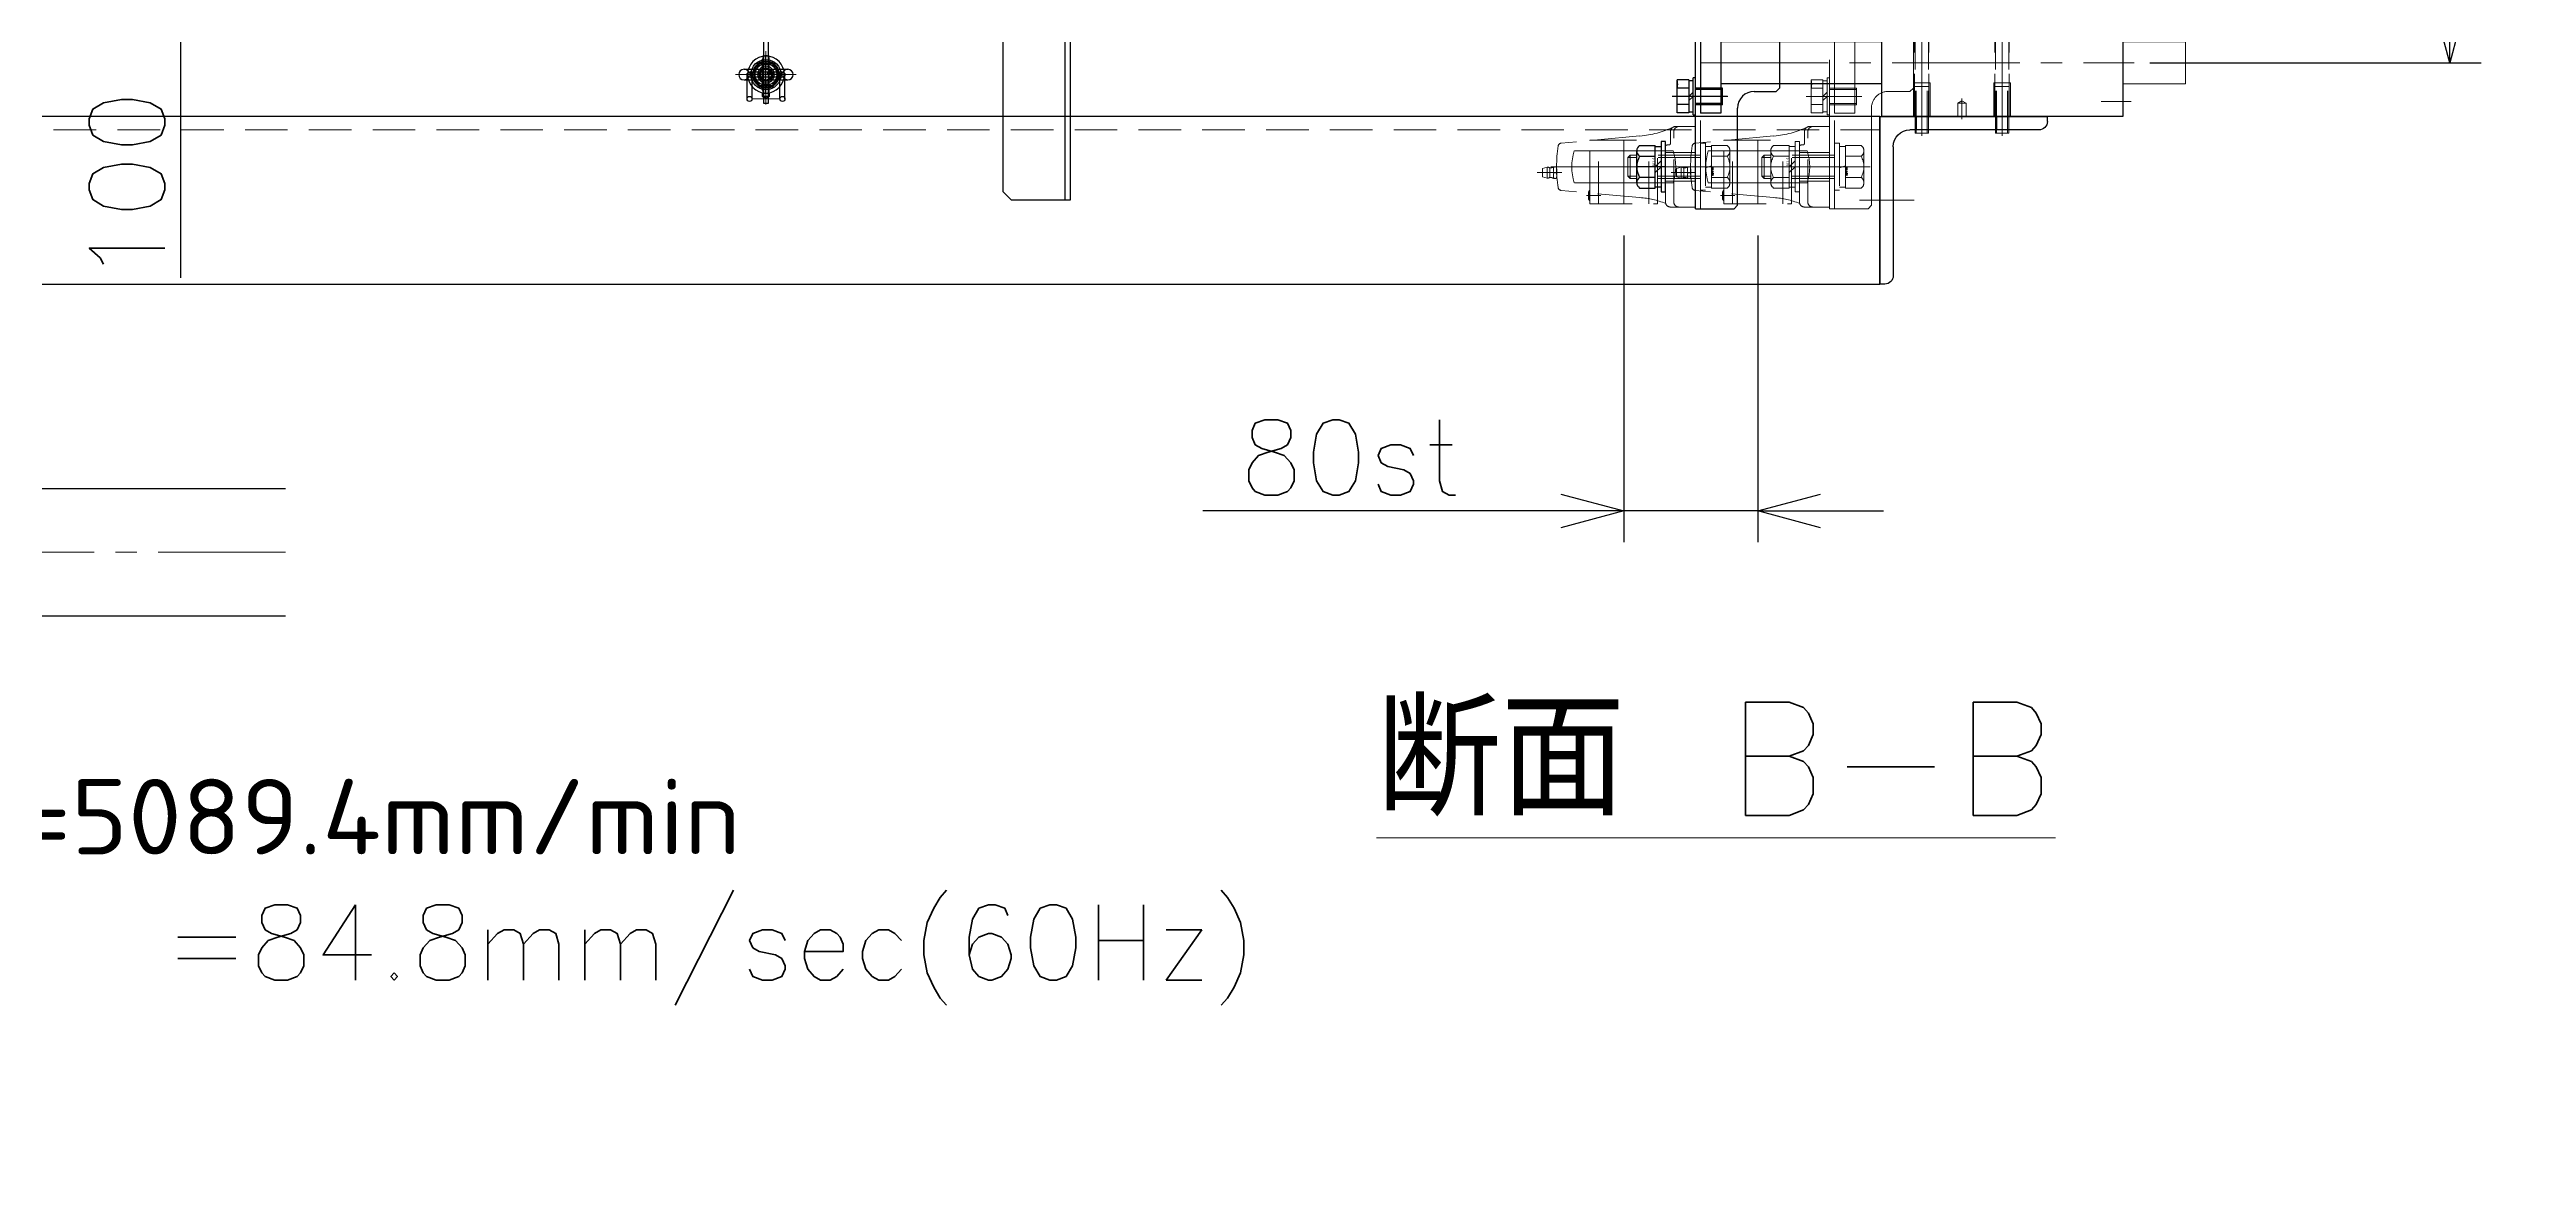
# Model space of a CAD drawing. Header units: millimetres. Extents: x -8731 to 85711, y -14522 to 31379.
# Drawn here: x 68524 to 70003, y 3261 to 3928 of the extents above; entities that cross this region are included whole.
import ezdxf
from ezdxf import colors
from ezdxf.entities.mleader import LeaderData, LeaderLine
from ezdxf.enums import TextEntityAlignment as Align
from ezdxf.math import Vec2, Vec3
from ezdxf.xclip import XClip

# ---------------------------------------------------------------- set-up
doc = ezdxf.new("R2010")
doc.units = ezdxf.units.MM
doc.header["$LTSCALE"] = 4
doc.header["$XCLIPFRAME"] = 0
doc.header["$PDMODE"] = 99
doc.header["$PDSIZE"] = 1
for name, pattern in [('CENTER2', [28.575, 19.05, -3.175, 3.175, -3.175]), ('HIDDEN', [9.525, 6.35, -3.175]), ('PHANTOM2', [31.75, 15.875, -3.175, 3.175, -3.175, 3.175, -3.175])]:
    doc.linetypes.add(name, pattern=pattern)
for name, color, linetype, lineweight in [('04_HIDDEN', 2, 'HIDDEN', 13), ('05_CENTER', 4, 'CENTER2', 13), ('06_PHANTOM', 2, 'PHANTOM2', 13), ('08_DIM', 3, 'Continuous', 13)]:
    doc.layers.add(name, color=color, linetype=linetype, lineweight=lineweight)
doc.layers.add('10_DRAFT', color=8, linetype='Continuous', lineweight=0, plot=False)
doc.styles.add('KANJI0', font='txt.shx', dxfattribs={"width": 0.9, "height": 30, "bigfont": 'bigfont'})
doc.styles.add('KSS_TXT', font='txt.shx', dxfattribs={"bigfont": 'extfont2.shx'})
doc.styles.add('KSS_TXT_L', font='txt.shx', dxfattribs={"height": 9, "bigfont": 'extfont2.shx'})
doc.styles.get("Standard").update_dxf_attribs({"font": 'txt.shx', "bigfont": 'extfont2.shx'})
doc.dimstyles.new('KSS_DIM', dxfattribs={"dimscale": 3, "dimtxt": 3, "dimasz": 2.5, "dimexe": 1.25, "dimexo": 0.625, "dimtad": 1, "dimdsep": 46, "dimtxsty": 'KSS_TXT', "dimblk": 'OPEN30', "dimcen": 0, "dimazin": 2, "dimtfac": 0.75, "dimtmove": 0, "dimatfit": 3, "dimldrblk": 'OPEN30', "dimfxl": 1, "dimtolj": 1, "dimarcsym": 0})

# ---------------------------------------------------------------- blocks, each defined once
blk = doc.blocks.new('AM_BALLOON1')
at = {"transparency": 16777216}
blk.add_circle((0, 0), 5, dxfattribs=at)
blk.add_attdef('B_NUMBER', text='', height=3, dxfattribs=at).set_placement((0, 0), align=Align.MIDDLE_CENTER)
blk = doc.blocks.new('_OPEN')
at = {"color": 0, "linetype": 'ByBlock'}
for p, q in [((-1, 0.167), (0, 0)), ((0, 0), (-1, -0.167)), ((0, 0), (-1, 0))]:
    blk.add_line(p, q, dxfattribs=at)
blk = doc.blocks.new('M8アイナットc_1')
at = {"color": 0}
for p, q in [((-13.1, 3.2), (13.1, 3.2)), ((-13.1, -3.1), (13.1, -3.1))]:
    blk.add_line(p, q, dxfattribs=at)
for centre, radius, start, end in [((-13.1, 0), 3.15, 90, 270), ((0, 0), 8, 23.188, 156.812), ((13.1, 0), 3.15, 270, 90), ((0, 0), 8, 203.188, 336.812)]:
    blk.add_arc(centre, radius, start, end, dxfattribs=at)
at = {"layer": '04_HIDDEN', "color": 0}
for radius in [4, 3.25]:
    blk.add_circle((0, 0), radius, dxfattribs=at)
for centre, radius, start, end in [((-13.1, 0), 3.15, 270, 90), ((0, 0), 8, 156.812, 203.188), ((0, 0), 8, 336.812, 23.188), ((13.1, 0), 3.15, 90, 270)]:
    blk.add_arc(centre, radius, start, end, dxfattribs=at)
at = {"layer": '05_CENTER', "color": 0}
for p, q in [((-18.1, 0), (18.1, 0)), ((0, -10), (0, 10))]:
    blk.add_line(p, q, dxfattribs=at)
blk = doc.blocks.new('8b_1_1_1')
at = {"color": 0, "linetype": 'CENTER2'}
for p, q in [((10.9, 0), (-10.9, 0)), ((0, -10.9), (0, 10.9))]:
    blk.add_line(p, q, dxfattribs=at)
at = {"color": 0}
for p, q in [((-3.8, 6.5), (-7.5, 0)), ((-3.8, 6.5), (-7.5, 0)), ((-7.5, 0), (-3.8, -6.5)), ((-7.5, 0), (-3.8, -6.5)), ((3.8, 6.5), (-3.8, 6.5)), ((3.8, 6.5), (-3.8, 6.5)), ((7.5, 0), (3.8, 6.5)), ((7.5, 0), (3.8, 6.5)), ((3.8, -6.5), (7.5, 0)), ((3.8, -6.5), (7.5, 0)), ((-3.8, -6.5), (3.8, -6.5)), ((-3.8, -6.5), (3.8, -6.5))]:
    blk.add_line(p, q, dxfattribs=at)
for radius in [9, 6.5, 4, 3.25]:
    blk.add_circle((0, 0), radius, dxfattribs=at)
at = {"layer": '10_DRAFT', "style": 'KSS_TXT'}
blk.add_text('M8', height=1, dxfattribs=at).set_placement((0.8, 0.1))
blk = doc.blocks.new('A$C4764547B_1')
at = {"color": 0}
for p, q in [((-2, -9.3), (-2, 9.3)), ((2, -9.3), (2, 9.3))]:
    blk.add_line(p, q, dxfattribs=at)
for centre, start, end in [((0, 9.3), 0, 180), ((0, -9.3), 180, 0)]:
    blk.add_arc(centre, 2, start, end, dxfattribs=at)
at = {"layer": '04_HIDDEN', "color": 0}
for centre, start, end in [((0, 9.3), 180, 0), ((0, -9.3), 0, 180)]:
    blk.add_arc(centre, 2, start, end, dxfattribs=at)
at = {"layer": '10_DRAFT'}
blk.add_line((-2, 0), (2, 0), dxfattribs=at)
blk = doc.blocks.new('A$C5B506AB2_1')
at = {"color": 0}
for p, q in [((-11.2, 14.5), (-11.2, 0)), ((9.8, 1.5), (-9.8, 1.5)), ((-8.3, 14.5), (-8.3, 1.5)), ((-8.3, 1.5), (-7.3, 1.5)), ((8.3, 1.5), (7.3, 1.5)), ((8.3, 14.5), (8.3, 1.5)), ((11.2, 14.5), (11.2, 0)), ((9.8, -1.5), (-9.8, -1.5)), ((-9.8, -1.5), (-7.3, -1.5)), ((9.8, -1.5), (7.3, -1.5))]:
    blk.add_line(p, q, dxfattribs=at)
blk.add_lwpolyline([(2, 11), (2, 13), (-2, 13), (-2, 11)], close=True, dxfattribs=at)
for radius in [11, 7.5, 5]:
    blk.add_circle((0, 0), radius, dxfattribs=at)
for centre, radius, start, end in [((-9.8, 14.5), 1.5, 0, 180), ((9.8, 14.5), 1.5, 0, 180), ((-9.8, 0), 1.5, 90, 270), ((-9.8, 0), 1.5, 180, 270), ((-9.8, 14.5), 1.5, 180, 0), ((-9.8, 0), 1.5, 270, 90), ((0, 11.5), 2.5, 36.7713, 143.2287), ((9.8, 14.5), 1.5, 180, 0), ((9.8, 0), 1.5, 90, 270), ((9.8, 0), 1.5, 270, 90), ((9.8, 0), 1.5, 270, 0)]:
    blk.add_arc(centre, radius, start, end, dxfattribs=at)
at = {"layer": '05_CENTER', "color": 0}
for p, q in [((0, -13.9), (0, 17.9)), ((-14.9, 0), (14.9, 0))]:
    blk.add_line(p, q, dxfattribs=at)
at = {"layer": '10_DRAFT'}
blk.add_line((8.3, 14.5), (-8.3, 14.5), dxfattribs=at)
blk = doc.blocks.new('A$C4C410D0F_1')
at = {"color": 4}
for name in ['M8アイナットc_1', 'A$C4764547B_1']:
    blk.add_blockref(name, (0, 0), dxfattribs=at)
at = {"color": 4, "xscale": -1, "rotation": 180}
blk.add_blockref('A$C5B506AB2_1', (0, 0), dxfattribs=at)
blk.add_blockref('8b_1_1_1', (0, 0))
blk = doc.blocks.new('A$C448B04A9_1_1_1')
at = {"color": 0}
for p, q in [((3, 100), (0, 100)), ((0, 0), (0, 100)), ((8, 18), (8, 95)), ((0, 0), (100, 0)), ((95, 8), (18, 8)), ((100, 3), (100, 0))]:
    blk.add_line(p, q, dxfattribs=at)
for centre, radius, start, end in [((3, 95), 5, 0, 90), ((18, 18), 10, 180, 270), ((95, 3), 5, 0, 90)]:
    blk.add_arc(centre, radius, start, end, dxfattribs=at)
blk = doc.blocks.new('A$C3AA34862_1_1_1')
at = {"color": 0}
blk.add_lwpolyline([(0, -1100), (2500, -1100), (2500, -1000), (0, -1000)], close=True, dxfattribs=at)
at = {"layer": '04_HIDDEN'}
for p, q in [((2521, -1008), (2521, -1000)), ((2521.8, -1008), (2521.8, -1000)), ((2528.3, -1008), (2528.3, -1000)), ((2529, -1008), (2529, -1000)), ((2569, -1008), (2569, -1000)), ((2569.8, -1008), (2569.8, -1000)), ((2576.3, -1008), (2576.3, -1000)), ((2577, -1008), (2577, -1000)), ((0, -1008), (2500, -1008))]:
    blk.add_line(p, q, dxfattribs=at)
at = {"layer": '05_CENTER'}
for p, q in [((2525, -1011.4), (2525, -996.6)), ((2573, -1011.4), (2573, -996.6))]:
    blk.add_line(p, q, dxfattribs=at)
at = {"layer": '10_DRAFT'}
blk.add_line((2520.4, -1050), (2487.9, -1050), dxfattribs=at)
at = {"color": 0, "xscale": -1, "rotation": 180}
blk.add_blockref('A$C448B04A9_1_1_1', (2500, -1000), dxfattribs=at)
blk = doc.blocks.new('_Open30')
at = {"color": 0, "linetype": 'ByBlock', "lineweight": -2}
for p, q in [((-1, 0.268), (0, 0)), ((0, 0), (-1, -0.268)), ((0, 0), (-1, 0))]:
    blk.add_line(p, q, dxfattribs=at)
blk = doc.blocks.new('*D4610')
at = {"layer": '08_DIM', "color": 0, "lineweight": -2, "transparency": 16777216}
for p, q in [((68663.7, 4037.9), (68583.2, 4037.9)), ((68602, 4000.4), (68602, 3975.4)), ((68610.5, 3937.9), (68583.2, 3937.9)), ((68602, 3937.9), (68602, 3791.7))]:
    blk.add_line(p, q, dxfattribs=at)
at = {"layer": 'Defpoints', "color": 0, "transparency": 16777216}
for p in [(68673.1, 4037.9), (68602, 3937.9), (68619.8, 3937.9)]:
    blk.add_point(p, dxfattribs=at)
at = {"layer": '08_DIM', "color": 0, "lineweight": -2, "transparency": 16777216, "xscale": 37.5, "yscale": 37.5, "zscale": 37.5}
for p, rotation in [((68602, 4037.9), 90), ((68602, 3937.9), 270)]:
    blk.add_blockref('_Open30', p, dxfattribs=dict(at, rotation=rotation))
at = {"layer": '08_DIM', "color": 0, "transparency": 16777216, "insert": (68570.1, 3846), "char_height": 45, "attachment_point": 5, "rotation": 90, "style": 'KSS_TXT'}
blk.add_mtext('\\A1;100', dxfattribs=at)
blk = doc.blocks.new('*D4644')
at = {"layer": '08_DIM', "color": 0, "lineweight": -2, "transparency": 16777216}
for p, q in [((69777.8, 5855.9), (69975.7, 5855.9)), ((69956.9, 5818.4), (69956.9, 3957.4)), ((69777.8, 3919.9), (69975.7, 3919.9))]:
    blk.add_line(p, q, dxfattribs=at)
at = {"layer": 'Defpoints', "color": 0, "transparency": 16777216}
for p in [(69768.4, 5855.9), (69768.4, 3919.9), (69956.9, 3919.9)]:
    blk.add_point(p, dxfattribs=at)
at = {"layer": '08_DIM', "color": 0, "lineweight": -2, "transparency": 16777216, "xscale": 37.5, "yscale": 37.5, "zscale": 37.5}
for p, rotation in [((69956.9, 5855.9), 90), ((69956.9, 3919.9), 270)]:
    blk.add_blockref('_Open30', p, dxfattribs=dict(at, rotation=rotation))
at = {"layer": '08_DIM', "color": 0, "transparency": 16777216, "insert": (69925.1, 4887.9), "char_height": 45, "attachment_point": 5, "rotation": 90, "style": 'KSS_TXT'}
blk.add_mtext('\\A1;1936', dxfattribs=at)
blk = doc.blocks.new('*D4646')
at = {"layer": '08_DIM', "color": 0, "lineweight": -2, "transparency": 16777216}
for p, q in [((69463.7, 3817), (69463.7, 3633.9)), ((69543.7, 3817), (69543.7, 3633.9)), ((69426.2, 3652.6), (69212.5, 3652.6)), ((69543.7, 3652.6), (69463.7, 3652.6)), ((69581.2, 3652.6), (69618.7, 3652.6))]:
    blk.add_line(p, q, dxfattribs=at)
at = {"layer": 'Defpoints', "color": 0, "transparency": 16777216}
for p in [(69463.7, 3826.4), (69543.7, 3826.4), (69463.7, 3652.6)]:
    blk.add_point(p, dxfattribs=at)
at = {"layer": '08_DIM', "color": 0, "lineweight": -2, "transparency": 16777216, "xscale": 37.5, "yscale": 37.5, "zscale": 37.5}
blk.add_blockref('_Open30', (69463.7, 3652.6), dxfattribs=at)
at = {"layer": '08_DIM', "color": 0, "lineweight": -2, "transparency": 16777216, "xscale": 37.5, "yscale": 37.5, "zscale": 37.5, "rotation": 180}
blk.add_blockref('_Open30', (69543.7, 3652.6), dxfattribs=at)
at = {"layer": '08_DIM', "color": 0, "transparency": 16777216, "insert": (69300.6, 3684.5), "char_height": 45, "attachment_point": 5, "style": 'KSS_TXT'}
blk.add_mtext('\\A1;80st', dxfattribs=at)
blk = doc.blocks.new('A$C73615150_1_1_1')
at = {"color": 0}
for p, q in [((-80, 48), (-25, 48)), ((-25, 50), (-25, 15)), ((-20, 10), (520, 10))]:
    blk.add_line(p, q, dxfattribs=at)
blk.add_lwpolyline([(520, -50), (520, -50), (520, 50), (-80, 50), (-80, -45, 0.414214), (-75, -50), (-75, -50), (520, -50)], format="xyb", dxfattribs=at)
at = {"color": 3}
for points in [[(37, 48), (35.5, 48), (35.5, 48), (37, 46.5)], [(40, 48), (41.5, 48), (41.5, 48), (40, 46.5)], [(197, 48), (195.5, 48), (195.5, 48), (197, 46.5)], [(200, 48), (201.5, 48), (201.5, 48), (200, 46.5)], [(357, 48), (355.5, 48), (355.5, 48), (357, 46.5)], [(360, 48), (361.5, 48), (361.5, 48), (360, 46.5)], [(515, 48), (513.5, 48), (513.5, 48), (515, 46.5)], [(520, 48), (518.5, 48), (518.5, 48), (520, 46.5)]]:
    blk.add_lwpolyline(points, close=True, dxfattribs=at)
at = {"color": 0}
for points in [[(40, 10), (37, 10), (37, -50), (40, -50)], [(200, 10), (197, 10), (197, -92), (200, -92)], [(360, 10), (357, 10), (357, -50), (360, -50)], [(520, 10), (515, 10), (515, -50), (520, -50)]]:
    blk.add_lwpolyline(points, close=True, dxfattribs=at)
for centre in [(135, 30), (415, 30), (-50, 0), (125, 0), (300, 0), (475, 0)]:
    blk.add_circle(centre, 4.5, dxfattribs=at)
blk.add_arc((-20, 15), 5, 180, 270, dxfattribs=at)
at = {"layer": '04_HIDDEN'}
for p, q in [((-25, 48), (520, 48)), ((37, 10), (37, 48)), ((40, 48), (40, 10)), ((197, 10), (197, 48)), ((200, 48), (200, 10)), ((357, 10), (357, 48)), ((360, 10), (360, 48)), ((360, 48), (360, 10)), ((515, 10), (515, 48)), ((520, 48), (520, 10)), ((197, -69), (200, -69)), ((197, -81), (200, -81))]:
    blk.add_line(p, q, dxfattribs=at)
at = {"layer": '05_CENTER'}
for p, q in [((-68, 42.4), (-68, 55.6)), ((18, 42.4), (18, 55.6)), ((70, 42.4), (70, 55.6)), ((90, 42.4), (90, 55.6)), ((110, 42.4), (110, 55.6)), ((130, 42.4), (130, 55.6)), ((142.3, 30), (127.7, 30)), ((135, 22.7), (135, 37.3)), ((422.3, 30), (407.7, 30)), ((415, 22.7), (415, 37.3)), ((509.2, 25), (525.9, 25)), ((-50, -9.3), (-50, 9.3)), ((125, -9.3), (125, 9.3)), ((300, -9.3), (300, 9.3)), ((475, -9.3), (475, 9.3)), ((-40.7, 0), (-59.3, 0)), ((134.3, 0), (115.7, 0)), ((309.3, 0), (290.7, 0)), ((484.3, 0), (465.7, 0)), ((509.2, -25), (525.9, -25)), ((191.6, -75), (205.2, -75))]:
    blk.add_line(p, q, dxfattribs=at)
at = {"layer": '10_DRAFT'}
blk.add_line((-25, 48), (-25, 50), dxfattribs=at)
blk = doc.blocks.new('A$C5EC12063_1_1')
at = {"color": 0}
blk.add_line((-1955, 17), (145, 17), dxfattribs=at)
blk.add_lwpolyline([(-1955, 20), (145, 20), (145, -15), (140, -20), (-1950, -20), (-1955, -15)], close=True, dxfattribs=at)
blk = doc.blocks.new('A$C48F4429B_1_1')
blk.add_blockref('A$C5EC12063_1_1', (57.5, 220))
blk = doc.blocks.new('A$C5F8F3055_1_1')
at = {"rotation": 270}
blk.add_blockref('A$C48F4429B_1_1', (-480, -847.5), dxfattribs=at)
blk.add_blockref('A$C73615150_1_1_1', (-620, -900))
blk = doc.blocks.new('A$C3C656437_1_1_1')
at = {"color": 0}
for p, q in [((-218, 1810), (-218, 849)), ((-142, 1810), (-142, 849))]:
    blk.add_line(p, q, dxfattribs=at)
at = {"layer": '05_CENTER'}
blk.add_line((-180, 849), (-180, 1810), dxfattribs=at)
blk = doc.blocks.new('MUCAP206Jb_1_1_1')
at = {"color": 0}
for p, q in [((-6.8, 88.7), (-5.9, 91.4)), ((-5.9, 91.4), (-1.1, 91.4)), ((-0.2, 88.7), (-1.1, 91.4)), ((-18.4, 33.2), (-14.1, 80.3)), ((-7, 84.6), (-7, 83.3)), ((-6.8, 88.7), (-0.2, 88.7)), ((-6.3, 87), (-0.7, 87)), ((-5.3, 82.9), (-1.8, 82.9)), ((-3.5, 84.6), (-3.5, 83.3)), ((0, 84.6), (0, 83.3)), ((18.4, 33.2), (14.1, 80.3)), ((-22.2, 63.2), (-22.2, 22.7)), ((-22.2, 63.2), (-15.7, 63.2)), ((-20.2, 63.4), (-19.3, 63.9)), ((-14.2, 63.4), (-20.2, 63.4)), ((-20.2, 63.2), (-20.2, 63.4)), ((-19.6, 63.2), (-19.6, 63.7)), ((-15.1, 63.9), (-19.3, 63.9)), ((-14.2, 63.4), (-15.1, 63.9)), ((-14.8, 63.2), (-14.8, 63.7)), ((-14.2, 63.2), (-14.2, 63.4)), ((15.7, 63.2), (15.9, 63.2)), ((15.9, 63.2), (15.9, 60.7)), ((-24, 15), (-24, 0)), ((-22.2, 22.7), (-20.3, 22.7)), ((-21, 18), (12, 18)), ((13, 17), (13, 16)), ((14, 15), (21, 15)), ((-24, 0), (24, 0)), ((-21, 13), (21, 13)), ((24, 12), (24, 0))]:
    blk.add_line(p, q, dxfattribs=at)
for centre, radius, start, end in [((-3.5, 89.9), 1.59, 69.555, 110.445), ((-12.1, 80.1), 2, 98.6248, 174.8683), ((0, 0), 83, 81.3752, 98.6248), ((-12.3, 87.4), 6, 332.3723, 353.8983), ((-5.3, 80.6), 4.32, 66.1022, 113.8978), ((-5.3, 87.2), 4.32, 246.1022, 293.8978), ((-3.5, 88.7), 3.3, 180, 208.0616), ((-7.1, 86.8), 0.8, 353.8983, 28.0616), ((-1.8, 80.6), 4.32, 66.1022, 113.8978), ((-1.8, 87.2), 4.32, 246.1022, 293.8978), ((0.1, 86.8), 0.8, 151.9384, 186.1017), ((5.3, 87.4), 6, 186.1017, 207.6277), ((-3.5, 88.7), 3.3, 331.9384, 0), ((12.1, 80.1), 2, 5.1317, 81.3752), ((-78.1, 38.6), 60, 339.8449, 354.8683), ((78.1, 38.6), 60, 185.1317, 204.9402), ((-21, 15), 3, 90, 180), ((12, 17), 1, 0, 90), ((14, 16), 1, 180, 270), ((21, 12), 3, 0, 90), ((-21, 10), 3, 90, 180), ((21, 10), 3, 0, 90)]:
    blk.add_arc(centre, radius, start, end, dxfattribs=at)
at = {"layer": '04_HIDDEN', "color": 0}
for p, q in [((-15.7, 63.2), (15.7, 63.2)), ((15.9, 60.7), (15.9, 22.7)), ((-22.2, 57.9), (15.9, 57.9)), ((-22.2, 27.9), (15.9, 27.9)), ((-20.3, 22.7), (15.9, 22.7)), ((-8.5, 18), (-8.5, 0)), ((8.5, 18), (8.5, 0))]:
    blk.add_line(p, q, dxfattribs=at)
at = {"layer": '05_CENTER', "color": 0}
for p, q in [((-3.5, 79.9), (-3.5, 94.5)), ((0, 86.4), (0, 0)), ((-17.2, 65.2), (-17.2, 56.6))]:
    blk.add_line(p, q, dxfattribs=at)
at = {"layer": '10_DRAFT'}
for p, q in [((-9.5, 72.4), (-9.5, 13.4)), ((9.5, 72.4), (9.5, 13.4)), ((-22.2, 42.9), (15.9, 42.9))]:
    blk.add_line(p, q, dxfattribs=at)
for start, end in [(72.1545, 107.8455), (252.1545, 287.8455)]:
    blk.add_arc((0, 42.9), 31, start, end, dxfattribs=at)
blk = doc.blocks.new('M14Nza_1_1_1')
at = {"color": 0}
for p, q in [((-12.7, 15.4), (-12.7, 6.1)), ((-9.5, 17.1), (9.5, 17.1)), ((-6.4, 6.1), (-6.4, 15.4)), ((6.4, 15.4), (6.4, 6.1)), ((12.7, 15.4), (12.7, 6.1)), ((-12.7, 6.1), (12.7, 6.1)), ((-12.2, 2.6), (-12.2, 6.1)), ((-3.5, 6.1), (0, 2.6)), ((0, 6.1), (3.5, 2.6)), ((12.2, 6.1), (12.2, 2.6))]:
    blk.add_line(p, q, dxfattribs=at)
at = {"color": 0, "linetype": 'CENTER2'}
blk.add_line((0, 0), (0, 17.1), dxfattribs=at)
at = {"color": 0}
blk.add_lwpolyline([(-15, 0), (15, 0), (15, 2.6), (-15, 2.6)], close=True, dxfattribs=at)
for centre, radius, start, end in [((-9.5, 13.3), 3.81, 33.626, 146.374), ((0, 4.4), 12.7, 60, 120), ((9.5, 13.3), 3.81, 33.626, 146.374)]:
    blk.add_arc(centre, radius, start, end, dxfattribs=at)
at = {"layer": '10_DRAFT', "ltscale": 3, "style": 'KANJI0', "width": 0.82}
blk.add_text('Ｍ１４', height=1.5, dxfattribs=at).set_placement((0.4, 6.2))
blk = doc.blocks.new('A$C2B91780A_1_1_1')
at = {"color": 0, "linetype": 'CENTER2'}
blk.add_line((0, 46.1), (0, -21.2), dxfattribs=at)
at = {"color": 0}
for p, q in [((-7, 42.1), (-5.6, 43.5)), ((-7, 0), (-7, 42.1)), ((-7, 42.1), (7, 42.1)), ((-5.6, 43.5), (5.6, 43.5)), ((-5.6, 0), (-5.6, 43.5)), ((7, 42.1), (5.6, 43.5)), ((5.6, 0), (5.6, 43.5)), ((7, 0), (7, 42.1)), ((-14, -3), (-14, 0)), ((-14, 0), (14, 0)), ((14, 0), (14, -3)), ((14, -3), (-14, -3)), ((-12.7, -15.8), (-12.7, -6.5)), ((-12.7, -6.5), (12.7, -6.5)), ((-12.2, -6.5), (-12.2, -3)), ((-6.4, -15.8), (-6.4, -6.5)), ((0.6, -6.5), (-0.6, -3)), ((6.4, -6.5), (6.4, -15.8)), ((12.2, -3), (12.2, -6.5)), ((12.7, -15.8), (12.7, -6.5)), ((9.5, -17.5), (-9.5, -17.5))]:
    blk.add_line(p, q, dxfattribs=at)
for centre, radius, start, end in [((-9.5, -13.7), 3.81, 213.626, 326.374), ((0, -4.8), 12.7, 240, 300), ((9.5, -13.7), 3.81, 213.626, 326.374)]:
    blk.add_arc(centre, radius, start, end, dxfattribs=at)
at = {"layer": '10_DRAFT', "ltscale": 3, "style": 'KANJI0', "width": 0.82}
blk.add_text('M14x50', height=1, rotation=180, dxfattribs=at).set_placement((-0.5, -6.6))
blk = doc.blocks.new('A$C05FE0EC2_1_1_1')
at = {"color": 0}
for p, q in [((-11, 1.5), (11, 1.5)), ((-11, 1.5), (-11, 0)), ((-11, 0), (11, 0)), ((-9.8, 11), (9.8, 11)), ((-9.8, 4), (-9.8, 11)), ((9.8, 4), (-9.8, 4)), ((-9.3, 4), (-9.3, 1.5)), ((-4.9, 4), (-4.9, 11)), ((0, 1.5), (-2.5, 4)), ((0, 4), (2.5, 1.5)), ((4.9, 4), (4.9, 11)), ((9.2, 1.5), (9.2, 4)), ((9.8, 4), (9.8, 11)), ((11, 0), (11, 1.5))]:
    blk.add_line(p, q, dxfattribs=at)
at = {"color": 0, "linetype": 'HIDDEN'}
for p, q in [((-5, -16), (-5, 0)), ((-4.2, -16), (-4.2, 0)), ((4.2, -16), (4.2, 0)), ((5, -16), (5, 0)), ((-5, -16), (5, -16))]:
    blk.add_line(p, q, dxfattribs=at)
at = {"color": 0, "linetype": 'CENTER2'}
blk.add_line((0, -19), (0, 14), dxfattribs=at)
at = {"layer": '10_DRAFT', "style": 'KSS_TXT_L'}
blk.add_text('BT-M10x20L,SW,PW', height=0.3, dxfattribs=at).set_placement((5.2, 10.7))
blk = doc.blocks.new('A$C293536BD_1_1_1')
at = {"color": 0}
for p, q in [((0, -1055), (0, 1055)), ((50, 983), (50, -983)), ((35, -985), (48, -985)), ((48, -985), (50, -983))]:
    blk.add_line(p, q, dxfattribs=at)
blk.add_lwpolyline([(0, -1055), (23, -1055), (25, -1053), (25, -995)], dxfattribs=at)
blk.add_arc((35, -995), 10, 90, 180, dxfattribs=at)
at = {"layer": '04_HIDDEN'}
blk.add_line((3, 1055), (3, -1055), dxfattribs=at)
at = {"layer": '05_CENTER'}
for p, q in [((9.2, -988), (-6.2, -988)), ((9.2, -1030), (-6.2, -1030))]:
    blk.add_line(p, q, dxfattribs=at)
blk = doc.blocks.new('A$C15BB09A1_1_1_1')
blk.add_blockref('A$C293536BD_1_1_1', (-3, 979))
at = {"rotation": 90}
for name, p in [('A$C05FE0EC2_1_1_1', (-3, -9)), ('M14Nza_1_1_1', (-21, -51))]:
    blk.add_blockref(name, p, dxfattribs=at)
at = {"layer": '04_HIDDEN', "color": 4, "rotation": 90}
blk.add_blockref('MUCAP206Jb_1_1_1', (-3, -51), dxfattribs=at)
at = {"layer": '04_HIDDEN', "rotation": 90}
blk.add_blockref('A$C2B91780A_1_1_1', (0, -51), dxfattribs=at)
blk = doc.blocks.new('AS2201F-02-06b_1_1')
at = {"color": 0}
for p, q in [((-5, 34.4), (5, 34.4)), ((-5, 34.4), (-5, 29.9)), ((-1.3, 29.9), (-5, 29.9)), ((5, 29.9), (-1.3, 29.9)), ((-1.3, 29.9), (-1.3, 25.4)), ((1.2, 25.4), (1.2, 29.9)), ((5, 29.9), (5, 34.4)), ((-25.2, 12.2), (-25.2, 17.9)), ((-23.7, 17.9), (-25.2, 17.9)), ((-23.7, 16.2), (-23.7, 17.9)), ((-23.7, 16.2), (-22.2, 16.2)), ((-23.7, 6.4), (-23.7, 16.2)), ((-22.2, 16.5), (-22.2, 18.6)), ((-11.1, 18.6), (-22.2, 18.6)), ((-22.2, 16.1), (-22.2, 16.5)), ((-22.2, 16.1), (-22.2, 5.8)), ((-11.1, 18.6), (-11.1, 5.8)), ((-10.2, 17.1), (-11.1, 18.6)), ((-10.2, 7.3), (-10.2, 17.1)), ((-9.2, 17.1), (-10.2, 17.1)), ((-9.3, 21.4), (-9.3, 17.9)), ((-9.3, 21.4), (7, 21.4)), ((-9.3, 17.9), (9.2, 17.9)), ((-9.2, 17.9), (-9.2, 17.1)), ((-7.5, 25.4), (0, 25.4)), ((-7.5, 25.4), (-7.5, 22.4)), ((-7.5, 22.4), (0, 22.4)), ((-7, 21.9), (-7, 22.4)), ((-7, 21.4), (-7, 21.9)), ((0, 25.4), (7.5, 25.4)), ((0, 22.4), (7.5, 22.4)), ((7, 22.4), (7, 21.9)), ((7, 21.9), (7, 21.4)), ((7, 21.4), (9.2, 21.4)), ((7.5, 22.4), (7.5, 25.4)), ((9.2, 21.4), (9.2, 17.9)), ((9.2, 17.9), (9.2, 4)), ((-25.2, 6.4), (-25.2, 12.2)), ((-25.2, 6.4), (-23.7, 6.4)), ((-23.7, 8.2), (-22.2, 8.2)), ((-11.1, 5.8), (-22.2, 5.8)), ((-10.2, 7.3), (-11.1, 5.8)), ((-8.8, 7.3), (-10.2, 7.3)), ((-8.8, 7.3), (-8.8, 4)), ((9.2, 4), (-8.8, 4)), ((-6.6, 0), (-6.7, 4)), ((-5.7, 0), (-5.8, 4)), ((5.8, 4), (5.7, 0)), ((6.7, 4), (6.6, 0))]:
    blk.add_line(p, q, dxfattribs=at)
at = {"color": 0, "linetype": 'CENTER2'}
for p, q in [((0, 37.9), (0, -6)), ((-28.9, 12.2), (14.3, 12.2))]:
    blk.add_line(p, q, dxfattribs=at)
at = {"color": 0, "const_width": 0.2, "flags": 128}
blk.add_lwpolyline([(-9.2, 17.1), (-9, 16.9), (-8.7, 16.5), (-8.4, 16.1), (-8.3, 15.8), (-8, 15.4), (-7.8, 14.9), (-7.7, 14.6), (-7.6, 14.3), (-7.6, 14.1), (-7.5, 13.6), (-7.4, 13.3), (-7.4, 12.7), (-7.4, 12.2), (-7.4, 11.9), (-7.5, 11.3), (-7.5, 10.8), (-7.6, 10.5), (-7.7, 10), (-7.8, 9.5), (-8, 8.9), (-8.3, 8.4), (-8.5, 7.8), (-8.8, 7.3)], dxfattribs=at)
at = {"layer": '10_DRAFT'}
for p, q in [((-6.4, -6), (-6.6, 0)), ((-6.6, 0), (6.6, 0)), ((-5.5, -6), (-5.7, 0)), ((5.7, 0), (5.5, -6)), ((6.6, 0), (6.4, -6)), ((-6.4, -6), (6.4, -6))]:
    blk.add_line(p, q, dxfattribs=at)
blk = doc.blocks.new('MGPM50-100Z-M9Bd_1_1')
at = {"color": 0}
for p, q in [((-132, 62), (-132, 2)), ((-120, 62), (-132, 62)), ((-120, 62), (-120, 2)), ((120, 64), (-24, 64)), ((-24, 64), (-24, 0)), ((120, 64), (120, 0)), ((-24, 44.5), (-120, 44.5)), ((-24, 19.5), (-120, 19.5)), ((-120, 2), (-132, 2)), ((120, 0), (-24, 0))]:
    blk.add_line(p, q, dxfattribs=at)
for centre, radius in [((-9, 53.5), 6.58), ((85, 53.5), 6.58), ((-9, 53.5), 5.54), ((85, 53.5), 5.54)]:
    blk.add_circle(centre, radius, dxfattribs=at)
at = {"layer": '04_HIDDEN', "color": 0}
for p, q in [((-7, 64), (-7, 55)), ((7, 55), (7, 64)), ((41, 64), (41, 55)), ((55, 55), (55, 64)), ((-7, 55), (7, 55)), ((-4.3, 0), (-4.3, 55)), ((4.3, 0), (4.3, 55)), ((41, 55), (55, 55)), ((43.7, 0), (43.7, 55)), ((52.3, 0), (52.3, 55)), ((-5, 0), (-5, 20)), ((-5, 20), (5, 20)), ((5, 0), (5, 20)), ((43, 0), (43, 20)), ((43, 20), (53, 20)), ((53, 0), (53, 20)), ((21.5, 8), (24, 9.4)), ((21.5, 0), (21.5, 8)), ((21.5, 8), (26.5, 8)), ((26.5, 8), (24, 9.4)), ((26.5, 0), (26.5, 8))]:
    blk.add_line(p, q, dxfattribs=at)
at = {"layer": '05_CENTER', "color": 0}
for p, q in [((-9, 56.7), (-9, 66.7)), ((-9, 62.4), (-9, 44.6)), ((0, 67), (0, -2.4)), ((48, 67), (48, -2.4)), ((85, 62.4), (85, 44.6)), ((107.9, 56.7), (107.9, 66.7)), ((-136.7, 52), (-115.7, 52)), ((-56.7, 52), (-35.7, 52)), ((-17.9, 53.5), (-0.1, 53.5)), ((76.1, 53.5), (93.9, 53.5)), ((107.2, 55), (125, 55)), ((-132, 32), (126.8, 32)), ((-136.7, 12), (-115.7, 12)), ((-56.7, 12), (-35.7, 12)), ((24, -1.5), (24, 10.7)), ((107.2, 9), (125, 9))]:
    blk.add_line(p, q, dxfattribs=at)
at = {"layer": '06_PHANTOM', "color": 0}
for p, q in [((-52, 62), (-52, 2)), ((-40, 62), (-52, 62)), ((-40, 62), (-40, 2)), ((-40, 2), (-52, 2))]:
    blk.add_line(p, q, dxfattribs=at)
at = {"layer": '10_DRAFT'}
for p, q in [((157.5, 44.5), (120, 44.5)), ((157.5, 44.5), (157.5, 19.5)), ((157.5, 19.5), (120, 19.5))]:
    blk.add_line(p, q, dxfattribs=at)
at = {"color": 0, "xscale": -1}
for p in [(-9, 64), (107.9, 64)]:
    blk.add_blockref('AS2201F-02-06b_1_1', p, dxfattribs=at)
blk = doc.blocks.new('A$C131E5F08_1_1')
at = {"color": 0}
for p, q in [((6.5, 8), (-6.5, 8)), ((-6.5, 8), (-6.5, 0)), ((6.5, 0), (-6.5, 0)), ((6.5, 0), (6.5, 8))]:
    blk.add_line(p, q, dxfattribs=at)
at = {"color": 0, "linetype": 'HIDDEN'}
for p, q in [((-4, -65), (-4, 0)), ((4, -65), (4, 0)), ((-4, -37), (4, -37)), ((-3.3, -65), (-3.3, -37)), ((3.3, -65), (3.3, -37)), ((-4, -65), (4, -65))]:
    blk.add_line(p, q, dxfattribs=at)
at = {"color": 0, "linetype": 'CENTER2'}
blk.add_line((0, -66.5), (0, 9.5), dxfattribs=at)
at = {"layer": '10_DRAFT', "style": 'KSS_TXT_L'}
blk.add_text('CS-M8x65L', height=0.3, dxfattribs=at).set_placement((3.8, 7.7))
blk = doc.blocks.new('A$C6408539A_1_1')
at = {"rotation": 270}
blk.add_blockref('A$C15BB09A1_1_1_1', (21, 132), dxfattribs=at)
at = {"color": 4, "rotation": 270}
blk.add_blockref('MGPM50-100Z-M9Bd_1_1', (0, 0), dxfattribs=at)
at = {"layer": '04_HIDDEN', "rotation": 270}
for p in [(55, 0), (55, -48)]:
    blk.add_blockref('A$C131E5F08_1_1', p, dxfattribs=at)
at = {"layer": '06_PHANTOM', "rotation": 270}
blk.add_blockref('A$C15BB09A1_1_1_1', (21, 52), dxfattribs=at)

msp = doc.modelspace()

# ---------------------------------------------------------------- block references
for name, p in [('A$C3AA34862_1_1_1', (67116.61016, 4887.90432)), ('A$C5F8F3055_1_1', (69373.11018, 4887.90432)), ('A$C4C410D0F_1', (68951.59506, 3912.90432))]:
    msp.add_blockref(name, p)
at = {"rotation": 90}
msp.add_blockref('A$C6408539A_1_1', (69641.61016, 3887.90432), dxfattribs=at)
ref = msp.add_blockref('A$C3C656437_1_1_1', (69991.61017, 3807.90432), dxfattribs=dict(rotation=90))
XClip(ref).set_block_clipping_path([(-303.5439173726, 1326.7871710912), (2151.0457523034, 2001.203339192)])

# ---------------------------------------------------------------- texts
at = {"layer": '08_DIM', "style": 'KSS_TXT'}
msp.add_text('%%u断面 B-B', height=67.5, dxfattribs=at).set_placement((69316.14757, 3470.89674))
at = {"layer": '08_DIM', "insert": (68111.34844, 3567.63478), "char_height": 45, "width": 1291.0898312, "attachment_point": 1, "style": 'KSS_TXT'}
msp.add_mtext('ベルトスピード\\Pφ54xπx30rpm=5089.4mm/min\\P            =84.8mm/sec(60Hz)', dxfattribs=at)

# ---------------------------------------------------------------- dimensions: what is measured, and where the dimension line sits
at = {"layer": '08_DIM'}
for base, p1, p2, picture, middle in [((69956.93396, 3919.90432), (69768.41665, 5855.90432), (69768.41665, 3919.90432), '*D4644', (69925.05896, 4887.90432)), ((68601.99954, 3937.9043), (68673.11016, 4037.90432), (68619.83467, 3937.9043), '*D4610', (68570.12454, 3846.0293))]:
    dim = msp.add_linear_dim(base=base, p1=p1, p2=p2, angle=90, dimstyle='KSS_DIM', override={"dimscale": 15}, dxfattribs=at)
    dim.commit()
    dim.dimension.update_dxf_attribs({"geometry": picture, "text_midpoint": middle})
dim = msp.add_linear_dim(base=(69463.71016, 3652.6303), p1=(69543.71016, 3826.36558), p2=(69463.71016, 3826.36558), text='<>st', dimstyle='KSS_DIM', override={"dimscale": 15}, dxfattribs=at)
dim.commit()
dim.dimension.update_dxf_attribs({"geometry": '*D4646', "text_midpoint": (69300.58516, 3684.5053)})

# ---------------------------------------------------------------- leaders
ml = msp.add_multileader_block('Standard', dxfattribs=at)
ml.set_content('AM_BALLOON1', color=256, scale=15)
ml.set_attribute('B_NUMBER', 'D', width=0)
ml.set_leader_properties(color=256, linetype='ByLayer', lineweight=-1)
ml.set_arrow_properties(name='OPEN')
ml.build(insert=Vec2(0, 0))
ml.multileader.update_dxf_attribs({"leader_type": 0, "has_dogleg": 0, "text_right_attachment_type": 6, "dogleg_length": 0, "arrow_head_size": 30, "scale": 15, "block_connection_type": 1})
ctx = ml.context
ctx.base_point, ctx.scale, ctx.char_height, ctx.arrow_head_size, ctx.landing_gap_size, ctx.plane_origin = Vec3(71378.15101, 6803.23474), 15, 60, 30, 30, Vec3(71378.15101, 6803.23474)
ctx.right_attachment, ctx.attachment_type = 6, 1
notes = []
notes.append((ctx, [(0, (0, 0, 0), (0, 0), (1, 0), 1, [])]))
ctx.block.insert = Vec3(71378.15101, 6803.23474)
ml = msp.add_multileader_block('Standard', dxfattribs=at)
ml.set_content('AM_BALLOON1', color=256, scale=15)
ml.set_attribute('B_NUMBER', 'A', width=0)
ml.set_leader_properties(color=256, linetype='ByLayer', lineweight=-1)
ml.set_arrow_properties(name='OPEN')
ml.build(insert=Vec2(0, 0))
ml.multileader.update_dxf_attribs({"leader_type": 0, "has_dogleg": 0, "text_right_attachment_type": 6, "dogleg_length": 0, "arrow_head_size": 30, "scale": 15, "block_connection_type": 1})
ctx = ml.context
ctx.base_point, ctx.scale, ctx.char_height, ctx.arrow_head_size, ctx.landing_gap_size, ctx.plane_origin = Vec3(74152.51725, 3585.67818), 15, 60, 30, 30, Vec3(74152.51725, 3585.67818)
ctx.right_attachment, ctx.attachment_type = 6, 1
notes.append((ctx, [(0, (0, 0, 0), (0, 0), (1, 0), 1, [])]))
ctx.block.insert = Vec3(74152.51725, 3585.67818)
ml = msp.add_multileader_block('Standard', dxfattribs=at)
ml.set_content('AM_BALLOON1', color=256, scale=15)
ml.set_attribute('B_NUMBER', 'C', width=0)
ml.set_leader_properties(color=256, linetype='ByLayer', lineweight=-1)
ml.set_arrow_properties(name='OPEN')
ml.build(insert=Vec2(0, 0))
ml.multileader.update_dxf_attribs({"leader_type": 0, "has_dogleg": 0, "text_right_attachment_type": 6, "dogleg_length": 0, "arrow_head_size": 30, "scale": 15, "block_connection_type": 1})
ctx = ml.context
ctx.base_point, ctx.scale, ctx.char_height, ctx.arrow_head_size, ctx.landing_gap_size, ctx.plane_origin = Vec3(75922.97109, 3336.04157), 15, 60, 30, 30, Vec3(75922.97109, 3336.04157)
ctx.right_attachment, ctx.attachment_type = 6, 1
notes.append((ctx, [(0, (0, 0, 0), (0, 0), (1, 0), 1, [])]))
ctx.block.insert = Vec3(75922.97109, 3336.04157)
for ctx, leaders in notes:
    for number, flags, end, landing, length, lines in leaders:
        leader = LeaderData()
        leader.index, (leader.has_last_leader_line, leader.has_dogleg_vector, leader.attachment_direction) = number, flags
        leader.last_leader_point, leader.dogleg_vector, leader.dogleg_length = Vec3(end), Vec3(landing), length
        for number, points, colour, breaks in lines:
            line = LeaderLine()
            line.index, line.vertices, line.color, line.breaks = number, Vec3.list(points), colors.encode_raw_color(colour), breaks
            leader.lines.append(line)
        ctx.leaders.append(leader)

doc.saveas('drawing.dxf')
